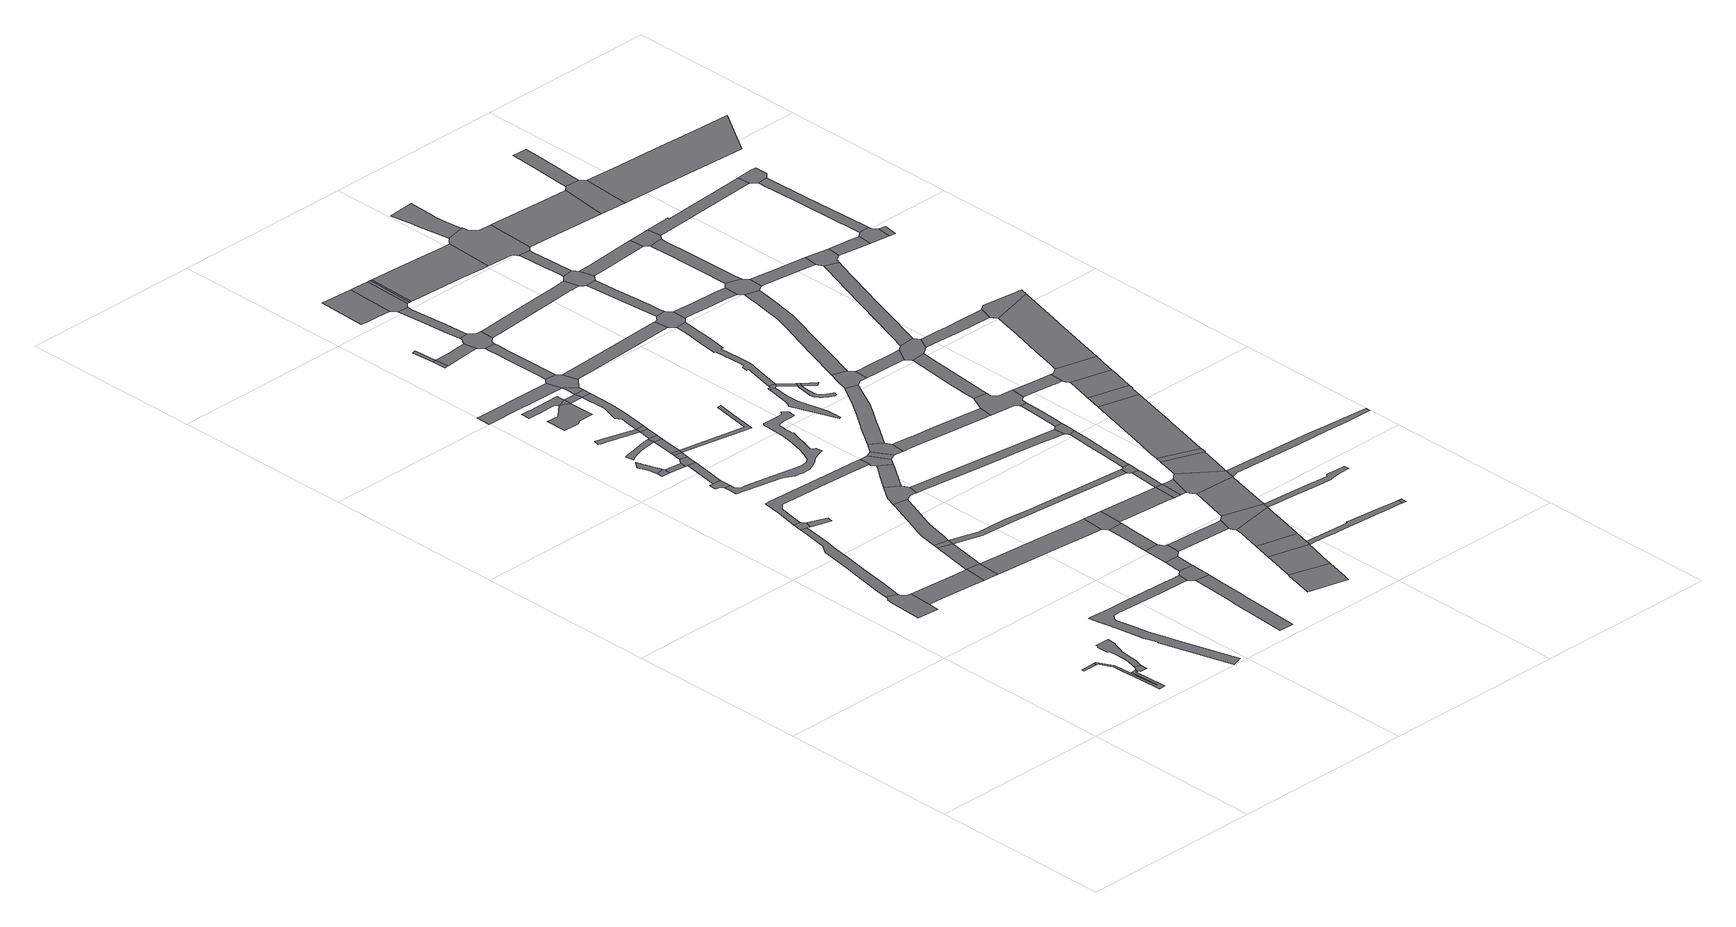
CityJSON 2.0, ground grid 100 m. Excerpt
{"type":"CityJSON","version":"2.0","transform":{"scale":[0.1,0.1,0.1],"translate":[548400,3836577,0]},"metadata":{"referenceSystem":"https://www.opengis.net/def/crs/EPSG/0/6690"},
"CityObjects":{
"road1":{"type":"Road","geometry":[{"type":"MultiSurface","lod":"1","boundaries":[[[0,1,2,3]]]}]},
"road2":{"type":"Road","geometry":[{"type":"MultiSurface","lod":"1","boundaries":[[[4,5,6,7,8,9,10,11,12,0,3,13,14,15,16,17,18,19,20,21,22,23,24,25,26,27,28,29,30]]]}]},
"road3":{"type":"Road","geometry":[{"type":"MultiSurface","lod":"1","boundaries":[[[31,32,33,30,29,34,35,36,37,38,39]]]}]},
"road4":{"type":"Road","geometry":[{"type":"MultiSurface","lod":"1","boundaries":[[[40,41,42,43,44,45,46,47,48,49,50,51,52,53]]]}]},
"road5":{"type":"Road","attributes":{"RoadStructureAttribute.sectionType":"1"},"geometry":[{"type":"MultiSurface","lod":"1","boundaries":[[[54,55,56,57,58,59,60,61,62,63,64,65,66,67,68,69,70,71,72,73,74,75,76,77,78,31,39]]]}]},
"road6":{"type":"Road","attributes":{"RoadStructureAttribute.sectionType":"1"},"geometry":[{"type":"MultiSurface","lod":"1","boundaries":[[[79,80,81,82,83,84,85,86,87,88,40,53,89,90,91,92,93,94,95,96,97]]]}]},
"road7":{"type":"Road","attributes":{"RoadStructureAttribute.sectionType":"1"},"geometry":[{"type":"MultiSurface","lod":"1","boundaries":[[[98,99,49,48,100,101,102,103,104]]]}]},
"road8":{"type":"Road","geometry":[{"type":"MultiSurface","lod":"1","boundaries":[[[105,79,97,106,107,108,109,110]]]}]},
"road9":{"type":"Road","geometry":[{"type":"MultiSurface","lod":"1","boundaries":[[[111,104,103,112,113]]]}]},
"road10":{"type":"Road","attributes":{"RoadStructureAttribute.sectionType":"1"},"geometry":[{"type":"MultiSurface","lod":"1","boundaries":[[[114,115,116,117,118,119,120,121,122,123,124,125,126,127,128,129,130,131,132,133,134,135,136,137,138,139,140,141,142,143,144,145,146,147]]]}]},
"road11":{"type":"Road","geometry":[{"type":"MultiSurface","lod":"1","boundaries":[[[148,149,150,151,152,108,107]]]}]},
"road12":{"type":"Road","attributes":{"RoadStructureAttribute.sectionType":"1"},"geometry":[{"type":"MultiSurface","lod":"1","boundaries":[[[153,154,155,156,157,111,113,158,159,160,161]]]}]},
"road13":{"type":"Road","geometry":[{"type":"MultiSurface","lod":"1","boundaries":[[[162,163,164,165,166]]]}]},
"road14":{"type":"Road","attributes":{"RoadStructureAttribute.sectionType":"1"},"geometry":[{"type":"MultiSurface","lod":"1","boundaries":[[[167,168,169,170,171,172,173,174,175,163,162]]]}]},
"road15":{"type":"Road","geometry":[{"type":"MultiSurface","lod":"1","boundaries":[[[176,177,178,179,180,181,182,183,184]]]}]},
"road16":{"type":"Road","geometry":[{"type":"MultiSurface","lod":"1","boundaries":[[[185,153,161,186]]]}]},
"road17":{"type":"Road","attributes":{"RoadStructureAttribute.sectionType":"1"},"geometry":[{"type":"MultiSurface","lod":"1","boundaries":[[[187,166,165,188,189,190]]]}]},
"road18":{"type":"Road","attributes":{"RoadStructureAttribute.sectionType":"1"},"geometry":[{"type":"MultiSurface","lod":"1","boundaries":[[[191,184,183,192,193]]]}]},
"road19":{"type":"Road","attributes":{"RoadStructureAttribute.sectionType":"1"},"geometry":[{"type":"MultiSurface","lod":"1","boundaries":[[[194,195,196,197,198,199,200,201,202,203,204,205,206,207,208,209,210,211,212,213]]]}]},
"road20":{"type":"Road","geometry":[{"type":"MultiSurface","lod":"1","boundaries":[[[214,215,190,189,191,193,216,217]]]}]},
"road21":{"type":"Road","attributes":{"RoadStructureAttribute.sectionType":"1"},"geometry":[{"type":"MultiSurface","lod":"1","boundaries":[[[218,219,220,214,217,221]]]}]},
"road22":{"type":"Road","attributes":{"RoadStructureAttribute.sectionType":"1"},"geometry":[{"type":"MultiSurface","lod":"1","boundaries":[[[222,223,224,225,226,227,228,185,186,229,230,231,232,233,234,235,236]]]}]},
"road23":{"type":"Road","attributes":{"RoadStructureAttribute.sectionType":"1"},"geometry":[{"type":"MultiSurface","lod":"1","boundaries":[[[237,238,239,240,241,242,243,244,245]]]}]},
"road24":{"type":"Road","geometry":[{"type":"MultiSurface","lod":"1","boundaries":[[[246,218,221,247]]]}]},
"road25":{"type":"Road","attributes":{"RoadStructureAttribute.sectionType":"1"},"geometry":[{"type":"MultiSurface","lod":"1","boundaries":[[[248,249,250,251,252,253,254,255,256,257,105,110,258,259,260,261,262,263,264,265,266,267,268,269,270]]]}]},
"road26":{"type":"Road","attributes":{"RoadStructureAttribute.sectionType":"1"},"geometry":[{"type":"MultiSurface","lod":"1","boundaries":[[[213,271,246,247,272,273]]]}]},
"road27":{"type":"Road","attributes":{"RoadStructureAttribute.sectionType":"1"},"geometry":[{"type":"MultiSurface","lod":"1","boundaries":[[[274,275,276,277,278,279,280,281,282,283,284,285,286,287]]]}]},
"road28":{"type":"Road","attributes":{"RoadStructureAttribute.sectionType":"1"},"geometry":[{"type":"MultiSurface","lod":"1","boundaries":[[[288,289,290,291,292,293,294,295,296,297,298,299,300,301]]]}]},
"road29":{"type":"Road","attributes":{"RoadStructureAttribute.sectionType":"1"},"geometry":[{"type":"MultiSurface","lod":"1","boundaries":[[[302,303,304,305,113,112,306,307,308,309,310]]]}]},
"road30":{"type":"Road","attributes":{"RoadStructureAttribute.sectionType":"1"},"geometry":[{"type":"MultiSurface","lod":"1","boundaries":[[[311,312,313,314,315,316,317,318,319,320]]]}]},
"road31":{"type":"Road","attributes":{"RoadStructureAttribute.sectionType":"1"},"geometry":[{"type":"MultiSurface","lod":"1","boundaries":[[[321,322,323,324,325,326,327,328,329,330,331,332,274,333]]]}]},
"road32":{"type":"Road","geometry":[{"type":"MultiSurface","lod":"1","boundaries":[[[334,194,213,273,335]]]}]},
"road33":{"type":"Road","attributes":{"RoadStructureAttribute.sectionType":"1"},"geometry":[{"type":"MultiSurface","lod":"1","boundaries":[[[244,334,335,336]]]}]},
"road34":{"type":"Road","geometry":[{"type":"MultiSurface","lod":"1","boundaries":[[[245,244,336,337]]]}]},
"road35":{"type":"Road","geometry":[{"type":"MultiSurface","lod":"1","boundaries":[[[333,274,287]]]}]},
"road36":{"type":"Road","geometry":[{"type":"MultiSurface","lod":"1","boundaries":[[[338,339,222,236,340,341,342,343,344]]]}]},
"road37":{"type":"Road","geometry":[{"type":"MultiSurface","lod":"1","boundaries":[[[345,346,147,146,311,320,347,348]]]}]},
"road38":{"type":"Road","attributes":{"RoadStructureAttribute.sectionType":"1"},"geometry":[{"type":"MultiSurface","lod":"1","boundaries":[[[349,350,351,352,353,354,355,356,357,358,359,360,361,362,363,364,365,366,367,368,369,370,371,372,373,374,375,376,377,378,379,380,381,382,383,384,385,386,387,388,389,390,391,392,393,394,395,396,397,398,399,400,401,402,403,404,405,406,407,408,409,410,411,412,413,414,415,416,417,418,419,420,421,422,423,424,425,426,427,182,181]]]}]},
"road39":{"type":"Road","geometry":[{"type":"MultiSurface","lod":"1","boundaries":[[[428,429,430,431]]]}]},
"road40":{"type":"Road","attributes":{"RoadStructureAttribute.sectionType":"1"},"geometry":[{"type":"MultiSurface","lod":"1","boundaries":[[[432,433,434,435,436,437,245,337,438,439,440]]]}]},
"road41":{"type":"Road","attributes":{"RoadStructureAttribute.sectionType":"1"},"geometry":[{"type":"MultiSurface","lod":"1","boundaries":[[[333,287,432,441]]]}]},
"road42":{"type":"Road","geometry":[{"type":"MultiSurface","lod":"1","boundaries":[[[442,443,444,429,428]]]}]},
"road43":{"type":"Road","attributes":{"RoadStructureAttribute.sectionType":"1"},"geometry":[{"type":"MultiSurface","lod":"1","boundaries":[[[445,446,447,448,449,450,451,452,453,345,348]]]}]},
"road44":{"type":"Road","attributes":{"RoadStructureAttribute.sectionType":"1"},"geometry":[{"type":"MultiSurface","lod":"1","boundaries":[[[454,455,456,457,458,247,221]]]}]},
"road45":{"type":"Road","geometry":[{"type":"MultiSurface","lod":"1","boundaries":[[[441,432,440,459]]]}]},
"road46":{"type":"Road","attributes":{"RoadStructureAttribute.sectionType":"1"},"geometry":[{"type":"MultiSurface","lod":"1","boundaries":[[[300,460,441,459,461]]]}]},
"road47":{"type":"Road","geometry":[{"type":"MultiSurface","lod":"1","boundaries":[[[462,463,464,465,466,449,448,467,468]]]}]},
"road48":{"type":"Road","attributes":{"RoadStructureAttribute.sectionType":"1"},"geometry":[{"type":"MultiSurface","lod":"1","boundaries":[[[469,470,471,472,473,338,344,474,475,476]]]}]},
"road49":{"type":"Road","attributes":{"RoadStructureAttribute.sectionType":"1"},"geometry":[{"type":"MultiSurface","lod":"1","boundaries":[[[477,478,479,480,481,428,431,482,483]]]}]},
"road50":{"type":"Road","geometry":[{"type":"MultiSurface","lod":"1","boundaries":[[[484,485,301,300,461,486,487,488,489,490,491]]]}]},
"road51":{"type":"Road","attributes":{"RoadStructureAttribute.sectionType":"1"},"geometry":[{"type":"MultiSurface","lod":"1","boundaries":[[[492,493,494,495,496,497,498,464,463]]]}]},
"road52":{"type":"Road","attributes":{"RoadStructureAttribute.sectionType":"1"},"geometry":[{"type":"MultiSurface","lod":"1","boundaries":[[[499,500,501,502,503,504,505,506,507,508,509,186,161,510,511,512,513,514,515,516,517,518,519,520]]]}]},
"road53":{"type":"Road","attributes":{"RoadStructureAttribute.sectionType":"1"},"geometry":[{"type":"MultiSurface","lod":"1","boundaries":[[[521,522,523,524,525,526,527,528,529,484,491,530,531,532,533,534]]]}]},
"road54":{"type":"Road","geometry":[{"type":"MultiSurface","lod":"1","boundaries":[[[270,269,535,469,476,536,537,538]]]}]},
"road55":{"type":"Road","geometry":[{"type":"MultiSurface","lod":"1","boundaries":[[[310,309,539,496,495,540,541,542]]]}]},
"road56":{"type":"Road","geometry":[{"type":"MultiSurface","lod":"1","boundaries":[[[543,544,545,546,547,548,549,550]]]}]},
"road57":{"type":"Road","attributes":{"RoadStructureAttribute.sectionType":"1"},"geometry":[{"type":"MultiSurface","lod":"1","boundaries":[[[551,538,537,552]]]}]},
"road58":{"type":"Road","attributes":{"function":"2","RoadStructureAttribute.sectionType":"1"},"geometry":[{"type":"MultiSurface","lod":"1","boundaries":[[[553,554,555,556,557,558]]]}]},
"road59":{"type":"Road","geometry":[{"type":"MultiSurface","lod":"1","boundaries":[[[559,560,561,562,563,564,565,477,483,566,567,521,534,568,569,570,571,572]]]}]},
"road60":{"type":"Road","geometry":[{"type":"MultiSurface","lod":"1","boundaries":[[[573,551,552,574,575,576]]]}]},
"road61":{"type":"Road","attributes":{"RoadStructureAttribute.sectionType":"1"},"geometry":[{"type":"MultiSurface","lod":"1","boundaries":[[[577,578,579,580,581,468,467,582,583,584,585]]]}]},
"road62":{"type":"Road","attributes":{"RoadStructureAttribute.sectionType":"1"},"geometry":[{"type":"MultiSurface","lod":"1","boundaries":[[[586,587,588,589,590,562,561,591,592,593,594,595]]]}]},
"road63":{"type":"Road","attributes":{"RoadStructureAttribute.sectionType":"1"},"geometry":[{"type":"MultiSurface","lod":"1","boundaries":[[[596,597,543,550,598,599,600]]]}]},
"road64":{"type":"Road","geometry":[{"type":"MultiSurface","lod":"1","boundaries":[[[601,558,557,602,586,595,603,604,605]]]}]},
"road65":{"type":"Road","geometry":[{"type":"MultiSurface","lod":"1","boundaries":[[[606,596,600,607,608,609,610]]]}]},
"road66":{"type":"Road","attributes":{"RoadStructureAttribute.sectionType":"1"},"geometry":[{"type":"MultiSurface","lod":"1","boundaries":[[[611,612,613,542,541,614,615,616,617]]]}]},
"road67":{"type":"Road","attributes":{"RoadStructureAttribute.sectionType":"1"},"geometry":[{"type":"MultiSurface","lod":"1","boundaries":[[[618,619,620,621,622,623,624,343,342,625,626,627,628,629,630,631,632,633]]]}]},
"road68":{"type":"Road","attributes":{"function":"2","RoadStructureAttribute.sectionType":"1"},"geometry":[{"type":"MultiSurface","lod":"1","boundaries":[[[605,604,634,635]]]}]},
"road69":{"type":"Road","attributes":{"RoadStructureAttribute.sectionType":"1"},"geometry":[{"type":"MultiSurface","lod":"1","boundaries":[[[636,637,638,639,640,641,642,643,644,645,646,647,648,649,650,651,652,653,654,655]]]}]},
"road70":{"type":"Road","geometry":[{"type":"MultiSurface","lod":"1","boundaries":[[[635,634,656,657]]]}]},
"road71":{"type":"Road","attributes":{"RoadStructureAttribute.sectionType":"1"},"geometry":[{"type":"MultiSurface","lod":"1","boundaries":[[[658,659,660,661,662,487,486,663,664,665,666,667,668]]]}]},
"road72":{"type":"Road","attributes":{"RoadStructureAttribute.sectionType":"1"},"geometry":[{"type":"MultiSurface","lod":"1","boundaries":[[[669,670,671,672,673,606,610]]]}]},
"road73":{"type":"Road","attributes":{"RoadStructureAttribute.sectionType":"1"},"geometry":[{"type":"MultiSurface","lod":"1","boundaries":[[[674,675,676,677,678,679,680,681,573,576,682,683,684,685,686,687,688,689,690,691]]]}]},
"road74":{"type":"Road","geometry":[{"type":"MultiSurface","lod":"1","boundaries":[[[692,693,694,695,636,655,696,697]]]}]},
"road75":{"type":"Road","geometry":[{"type":"MultiSurface","lod":"1","boundaries":[[[698,585,584,699,672,671,700]]]}]},
"road76":{"type":"Road","attributes":{"RoadStructureAttribute.sectionType":"1"},"geometry":[{"type":"MultiSurface","lod":"1","boundaries":[[[701,702,703,704,705,706,707,708,575,574,709,710,711,712,713,714,715,716,717,718,719]]]}]},
"road77":{"type":"Road","geometry":[{"type":"MultiSurface","lod":"1","boundaries":[[[720,617,616,721,722]]]}]},
"road78":{"type":"Road","attributes":{"RoadStructureAttribute.sectionType":"1"},"geometry":[{"type":"MultiSurface","lod":"1","boundaries":[[[697,696,723,724]]]}]},
"road79":{"type":"Road","attributes":{"RoadStructureAttribute.sectionType":"1"},"geometry":[{"type":"MultiSurface","lod":"1","boundaries":[[[723,725,726,727,728,729,730,731,732,733,734,735,736,737,738,739,740,741,742,743,744,745,746]]]}]},
"road80":{"type":"Road","geometry":[{"type":"MultiSurface","lod":"1","boundaries":[[[724,723,746,747]]]}]},
"road81":{"type":"Road","attributes":{"RoadStructureAttribute.sectionType":"1"},"geometry":[{"type":"MultiSurface","lod":"1","boundaries":[[[748,749,750,751,752,753,572,571,754,755,756,757,758,759]]]}]},
"road82":{"type":"Road","attributes":{"RoadStructureAttribute.sectionType":"1"},"geometry":[{"type":"MultiSurface","lod":"1","boundaries":[[[760,761,722,721,762,763,764,765]]]}]},
"road83":{"type":"Road","attributes":{"RoadStructureAttribute.sectionType":"1"},"geometry":[{"type":"MultiSurface","lod":"1","boundaries":[[[766,767,768,769,720,722,770,771,772,773]]]}]},
"road84":{"type":"Road","attributes":{"RoadStructureAttribute.sectionType":"1"},"geometry":[{"type":"MultiSurface","lod":"1","boundaries":[[[774,775,747,746]]]}]},
"road85":{"type":"Road","attributes":{"RoadStructureAttribute.sectionType":"1"},"geometry":[{"type":"MultiSurface","lod":"1","boundaries":[[[776,777,778,698,700,779,780,781,782]]]}]},
"road86":{"type":"Road","geometry":[{"type":"MultiSurface","lod":"1","boundaries":[[[783,784,785,520,519,766,773,786,787,788]]]}]},
"road87":{"type":"Road","attributes":{"function":"2","RoadStructureAttribute.sectionType":"1"},"geometry":[{"type":"MultiSurface","lod":"1","boundaries":[[[789,790,791,657,656,792,793,794,795,796]]]}]},
"road88":{"type":"Road","attributes":{"RoadStructureAttribute.sectionType":"1"},"geometry":[{"type":"MultiSurface","lod":"1","boundaries":[[[797,798,799,800,801,802,803,804,805,806,807,808,809,810,811,812,813,814,815,816,817,818,819,820,821,822,823,824,825,826,827,828,829,830,831,832,692,697]]]}]},
"road89":{"type":"Road","attributes":{"RoadStructureAttribute.sectionType":"1"},"geometry":[{"type":"MultiSurface","lod":"1","boundaries":[[[833,834,835,836,837,838,839,608,607,840,841,842,843,844,845,846,847,848,849,850]]]}]},
"road90":{"type":"Road","geometry":[{"type":"MultiSurface","lod":"1","boundaries":[[[851,852,765,764,853,776,782,854]]]}]},
"road91":{"type":"Road","attributes":{"RoadStructureAttribute.sectionType":"1"},"geometry":[{"type":"MultiSurface","lod":"1","boundaries":[[[855,856,857,858,859,860,861,862,863,864,783,788]]]}]},
"road92":{"type":"Road","geometry":[{"type":"MultiSurface","lod":"1","boundaries":[[[865,866,674,691,867,868,869,870,871,872,873,874]]]}]},
"road93":{"type":"Road","geometry":[{"type":"MultiSurface","lod":"1","boundaries":[[[875,633,632,876,877,860,859,878,879,880]]]}]},
"road94":{"type":"Road","attributes":{"RoadStructureAttribute.sectionType":"1"},"geometry":[{"type":"MultiSurface","lod":"1","boundaries":[[[881,882,883,851,854,884,885,886,887]]]}]},
"road95":{"type":"Road","geometry":[{"type":"MultiSurface","lod":"1","boundaries":[[[888,889,890,891,658,668,892,893,810,809,894,895,896,897]]]}]},
"road96":{"type":"Road","geometry":[{"type":"MultiSurface","lod":"1","boundaries":[[[898,881,887,899,900]]]}]},
"road97":{"type":"Road","attributes":{"RoadStructureAttribute.sectionType":"1"},"geometry":[{"type":"MultiSurface","lod":"1","boundaries":[[[901,902,903,904,905,906,875,880,907,908,909,910,911]]]}]},
"road98":{"type":"Road","attributes":{"RoadStructureAttribute.sectionType":"1"},"geometry":[{"type":"MultiSurface","lod":"1","boundaries":[[[912,913,914,915,916,917,918,919,920,921,889,888]]]}]},
"road99":{"type":"Road","attributes":{"RoadStructureAttribute.sectionType":"1"},"geometry":[{"type":"MultiSurface","lod":"1","boundaries":[[[922,923,924,925,926,927,928,929,930,700,671,931,932,933,934,935,936,937,938,939,940,941]]]}]},
"road100":{"type":"Road","geometry":[{"type":"MultiSurface","lod":"1","boundaries":[[[942,943,944,719,718,945,901,911,946,947,948,949,950,951,952]]]}]},
"road101":{"type":"Road","attributes":{"RoadStructureAttribute.sectionType":"1"},"geometry":[{"type":"MultiSurface","lod":"1","boundaries":[[[953,954,955,956,957,958,873,872,959,960,961,962,963,964,965,966,967]]]}]},
"road102":{"type":"Road","geometry":[{"type":"MultiSurface","lod":"1","boundaries":[[[968,969,970,971,748,759,972,918,917,973,974]]]}]},
"road103":{"type":"Road","attributes":{"RoadStructureAttribute.sectionType":"1"},"geometry":[{"type":"MultiSurface","lod":"1","boundaries":[[[975,976,977,978,979,980,942,952]]]}]},
"road104":{"type":"Road","geometry":[{"type":"MultiSurface","lod":"1","boundaries":[[[850,849,981,982]]]}]},
"road105":{"type":"Road","attributes":{"RoadStructureAttribute.sectionType":"1"},"geometry":[{"type":"MultiSurface","lod":"1","boundaries":[[[983,984,985,986,987,988,989,990,991,992,993,994,995,865,874,996,997,998,999,1000,1001,1002,1003,1004,1005,1006,1007,1008,1009,1010]]]}]},
"road106":{"type":"Road","attributes":{"RoadStructureAttribute.sectionType":"1"},"geometry":[{"type":"MultiSurface","lod":"1","boundaries":[[[1011,1012,1013,1014,970,969,1015,1016,1017]]]}]},
"road107":{"type":"Road","geometry":[{"type":"MultiSurface","lod":"1","boundaries":[[[1018,1019,1020,1021,1022,1023,1024,796,795,1025,1026,1027,1011,1017,1028,1029,1030]]]}]},
"road108":{"type":"Road","attributes":{"RoadStructureAttribute.sectionType":"1"},"geometry":[{"type":"MultiSurface","lod":"1","boundaries":[[[1031,1032,1033,1034,1035,898,900,1036,1037,1038,1039,1040,1041,1042,1043]]]}]},
"road109":{"type":"Road","attributes":{"RoadStructureAttribute.sectionType":"1"},"geometry":[{"type":"MultiSurface","lod":"1","boundaries":[[[1044,1045,1046,897,896,1047,1048,1049,1050,1051,1052]]]}]},
"road110":{"type":"Road","attributes":{"RoadStructureAttribute.sectionType":"1"},"geometry":[{"type":"MultiSurface","lod":"1","boundaries":[[[1053,1054,1055,1056,1057,1058,1059,1060,1061,1062,1063,1064,1065,1066,1022,1021]]]}]},
"road111":{"type":"Road","attributes":{"RoadStructureAttribute.sectionType":"1"},"geometry":[{"type":"MultiSurface","lod":"1","boundaries":[[[1067,1068,1069,949,948,1070,1071,1072,1073,1074]]]}]},
"road112":{"type":"Road","geometry":[{"type":"MultiSurface","lod":"1","boundaries":[[[1075,1076,1077,967,966,1078,977,976,1079,1080]]]}]},
"road113":{"type":"Road","attributes":{"RoadStructureAttribute.sectionType":"1"},"geometry":[{"type":"MultiSurface","lod":"1","boundaries":[[[1081,1082,1083,1084,974,973,1085,1086]]]}]},
"road114":{"type":"Road","geometry":[{"type":"MultiSurface","lod":"1","boundaries":[[[1087,1031,1043,1088,1089,1090]]]}]},
"road115":{"type":"Road","attributes":{"RoadStructureAttribute.sectionType":"1"},"geometry":[{"type":"MultiSurface","lod":"1","boundaries":[[[1091,1092,854,782,1093,1094,1095,1096,1097,1098,1099,1100]]]}]},
"road116":{"type":"Road","geometry":[{"type":"MultiSurface","lod":"1","boundaries":[[[1101,1052,1051,983,1010,1102,1103,1104]]]}]},
"road117":{"type":"Road","attributes":{"RoadStructureAttribute.sectionType":"1"},"geometry":[{"type":"MultiSurface","lod":"1","boundaries":[[[1105,1106,1107,1087,1090,1108,1109,1110]]]}]},
"road118":{"type":"Road","geometry":[{"type":"MultiSurface","lod":"1","boundaries":[[[1111,1112,1113,1074,1073,1114,1105,1110,1115,1116,1117]]]}]},
"road119":{"type":"Road","attributes":{"RoadStructureAttribute.sectionType":"1"},"geometry":[{"type":"MultiSurface","lod":"1","boundaries":[[[1118,1119,1120,1121,1122,1123,1124,1125,1126,1127,1128,1129,1101,1104]]]}]},
"road120":{"type":"Road","attributes":{"function":"2","RoadStructureAttribute.sectionType":"1"},"geometry":[{"type":"MultiSurface","lod":"1","boundaries":[[[1130,1131,1030,1029,1132,1133,1134]]]}]},
"road121":{"type":"Road","attributes":{"RoadStructureAttribute.sectionType":"1"},"geometry":[{"type":"MultiSurface","lod":"1","boundaries":[[[1135,1136,1137,1138,1139,1140,1080,1079,1141,1142,1143,1144]]]}]},
"road122":{"type":"Road","attributes":{"RoadStructureAttribute.sectionType":"1"},"geometry":[{"type":"MultiSurface","lod":"1","boundaries":[[[1145,1146,1147,1148,1149,1150,1151,1152,1076,1075,1153,1154,1155,1156,1157,1158,1159,1160]]]}]},
"road123":{"type":"Road","geometry":[{"type":"MultiSurface","lod":"1","boundaries":[[[1161,1081,1086,1123,1122,1162]]]}]},
"road124":{"type":"Road","attributes":{"RoadStructureAttribute.sectionType":"1"},"geometry":[{"type":"MultiSurface","lod":"1","boundaries":[[[1163,1164,1103,1102,1165,1166,1167,1168]]]}]},
"road125":{"type":"Road","attributes":{"RoadStructureAttribute.sectionType":"1"},"geometry":[{"type":"MultiSurface","lod":"1","boundaries":[[[1169,1170,1171,1172,1173,1174,1175,1176,1177,1178,1179,1111,1117]]]}]},
"road126":{"type":"Road","geometry":[{"type":"MultiSurface","lod":"1","boundaries":[[[1180,1181,1134,1133,1182,1183,1184,1185]]]}]},
"road127":{"type":"Road","geometry":[{"type":"MultiSurface","lod":"1","boundaries":[[[1168,1167,1186,1145,1160,1187,1188,1189,1190,1191,1192]]]}]},
"road128":{"type":"Road","geometry":[{"type":"MultiSurface","lod":"1","boundaries":[[[1193,1194,1144,1143,1195,1196,1174,1173,1197]]]}]},
"road129":{"type":"Road","attributes":{"RoadStructureAttribute.sectionType":"1"},"geometry":[{"type":"MultiSurface","lod":"1","boundaries":[[[1198,1199,1200,1201,1202,1180,1185,1203,1204,1205,1206,1207,1208]]]}]},
"road130":{"type":"Road","attributes":{"RoadStructureAttribute.sectionType":"1"},"geometry":[{"type":"MultiSurface","lod":"1","boundaries":[[[1209,1210,1211,1212,1213,1214,1215,1216,1161,1162,1217,1218,1219,1220,1221]]]}]},
"road131":{"type":"Road","attributes":{"RoadStructureAttribute.sectionType":"1"},"geometry":[{"type":"MultiSurface","lod":"1","boundaries":[[[1222,1192,1191,1223,1224,1225,1226]]]}]},
"road132":{"type":"Road","geometry":[{"type":"MultiSurface","lod":"1","boundaries":[[[1227,1228,1229,1230,1226,1225,1231,1232]]]}]},
"road133":{"type":"Road","attributes":{"RoadStructureAttribute.sectionType":"1"},"geometry":[{"type":"MultiSurface","lod":"1","boundaries":[[[1233,1232,1231,1234,1235]]]}]},
"road134":{"type":"Road","attributes":{"RoadStructureAttribute.sectionType":"1"},"geometry":[{"type":"MultiSurface","lod":"1","boundaries":[[[1236,1237,1238,1239,1240,1241,1242,1243,1244,1245,1230,1229]]]}]},
"road135":{"type":"Road","attributes":{"function":"2","RoadStructureAttribute.sectionType":"1"},"geometry":[{"type":"MultiSurface","lod":"1","boundaries":[[[1246,1247,1248,1249,1183,1182,1250,1251,1252,1253,1254]]]}]},
"road136":{"type":"Road","geometry":[{"type":"MultiSurface","lod":"1","boundaries":[[[1255,1256,1209,1221,1241,1240,1257,1258,1259]]]}]}
},
"vertices":[
[466,475,0],[385,470,0],[385,456,0],[465,457,0],
[534,292,0],[534,277,0],[540,113,0],[536,113,0],[529,199,0],[520,386,0],[518,396,0],[505,422,0],[478,473,0],[467,457,0],[470,457,0],[474,455,0],[478,446,0],[490,422,0],[501,402,0],[505,395,0],[507,386,0],[509,367,0],[510,333,0],[515,203,0],[520,94,0],[554,95,0],[553,121,0],[548,279,0],[555,279,0],[560,279,0],[562,294,0],
[577,321,0],[570,302,0],[567,298,0],[563,278,0],[566,277,0],[568,273,0],[568,268,0],[609,267,0],[609,304,0],
[204,1585,0],[202,1574,0],[199,1564,0],[191,1559,0],[189,1545,0],[187,1533,0],[175,1344,0],[296,1336,0],[301,1396,0],[309,1523,0],[282,1526,0],[273,1538,0],[260,1554,0],[261,1564,0],
[613,326,0],[623,360,0],[626,386,0],[628,424,0],[634,455,0],[642,476,0],[654,515,0],[662,534,0],[667,582,0],[589,581,0],[589,571,0],[584,566,0],[579,563,0],[580,503,0],[587,499,0],[589,497,0],[591,497,0],[592,493,0],[593,488,0],[594,480,0],[594,465,0],[593,408,0],[593,394,0],[590,368,0],[581,333,0],
[354,2296,0],[345,2246,0],[325,2133,0],[322,2117,0],[319,2113,0],[290,2072,0],[281,2018,0],[257,1885,0],[234,1762,0],[215,1649,0],[281,1675,0],[310,1840,0],[333,1971,0],[348,2061,0],[355,2097,0],[356,2103,0],[360,2127,0],[383,2259,0],[389,2290,0],
[590,1499,0],[455,1510,0],[353,1392,0],[541,1376,0],[579,1373,0],[635,1368,0],[648,1495,0],
[364,2353,0],[391,2289,0],[405,2285,0],[417,2324,0],[401,2342,0],[400,2344,0],
[648,1499,0],[717,1361,0],[727,1488,0],
[1289,756,0],[1287,756,0],[1278,756,0],[1221,760,0],[1034,768,0],[982,770,0],[866,774,0],[781,778,0],[746,780,0],[736,780,0],[749,708,0],[758,659,0],[781,530,0],[792,470,0],[801,437,0],[812,400,0],[812,391,0],[923,6,0],[978,22,0],[895,320,0],[895,321,0],[875,391,0],[868,415,0],[849,485,0],[847,498,0],[831,587,0],[815,670,0],[815,686,0],[837,713,0],[862,715,0],[1140,703,0],[1283,700,0],[1305,699,0],[1310,756,0],
[424,2279,0],[513,2252,0],[517,2269,0],[522,2285,0],[423,2321,0],
[689,1729,0],[683,1700,0],[683,1697,0],[682,1691,0],[654,1530,0],[732,1515,0],[761,1682,0],[763,1688,0],[766,1705,0],
[286,3142,0],[241,3129,0],[239,3097,0],[286,3093,0],[289,3130,0],
[281,3157,0],[271,3190,0],[258,3224,0],[252,3240,0],[248,3252,0],[240,3274,0],[210,3234,0],[226,3197,0],[236,3162,0],
[337,2883,0],[334,2843,0],[347,2838,0],[359,2836,0],[364,2828,0],[370,2816,0],[405,2815,0],[406,2881,0],[361,2881,0],
[694,1757,0],[774,1743,0],
[326,3126,0],[320,3090,0],[381,3084,0],[384,3121,0],
[392,3083,0],[435,3060,0],[438,3076,0],
[430,3382,0],[419,3381,0],[396,3376,0],[367,3370,0],[334,3363,0],[325,3361,0],[309,3357,0],[299,3355,0],[257,3347,0],[243,3343,0],[252,3297,0],[275,3310,0],[302,3320,0],[318,3325,0],[324,3328,0],[329,3329,0],[359,3335,0],[389,3338,0],[422,3344,0],[434,3344,0],
[406,3148,0],[396,3135,0],[447,3132,0],[448,3139,0],
[413,3193,0],[410,3174,0],[409,3170,0],[456,3186,0],
[824,2156,0],[816,2137,0],[787,2060,0],[767,2006,0],[749,1954,0],[728,1898,0],[711,1854,0],[773,1743,0],[782,1776,0],[796,1830,0],[817,1911,0],[821,1926,0],[862,2036,0],[896,2128,0],[901,2139,0],
[301,3528,0],[282,3533,0],[239,3544,0],[233,3512,0],[247,3508,0],[285,3499,0],[306,3493,0],[453,3456,0],[455,3486,0],
[415,3213,0],[461,3206,0],
[980,2554,0],[738,2566,0],[533,2576,0],[426,2581,0],[405,2581,0],[404,2579,0],[403,2570,0],[395,2523,0],[390,2495,0],[386,2473,0],[401,2353,0],[421,2468,0],[424,2488,0],[425,2492,0],[427,2493,0],[455,2520,0],[529,2517,0],[691,2508,0],[860,2501,0],[978,2494,0],[999,2493,0],[1001,2493,0],[1002,2553,0],
[426,3283,0],[476,3313,0],[480,3337,0],
[354,3893,0],[285,3829,0],[277,3824,0],[258,3826,0],[255,3826,0],[221,3827,0],[212,3828,0],[212,3713,0],[265,3712,0],[274,3712,0],[298,3712,0],[322,3725,0],[406,3727,0],[404,3869,0],
[431,4076,0],[219,4079,0],[162,4080,0],[33,4081,0],[2,4082,0],[1,4002,0],[35,4002,0],[55,4001,0],[155,4000,0],[161,4000,0],[314,3997,0],[431,3995,0],[477,3995,0],[451,4076,0],
[1326,1436,0],[1077,1458,0],[868,1475,0],[768,1483,0],[755,1358,0],[1067,1332,0],[1317,1310,0],[1347,1308,0],[1358,1433,0],
[1333,671,0],[1333,663,0],[1317,433,0],[1314,396,0],[1292,72,0],[1370,66,0],[1394,396,0],[1397,428,0],[1407,577,0],[1412,660,0],
[405,3940,0],[405,3956,0],[223,3956,0],[219,3956,0],[217,3956,0],[171,3957,0],[171,3907,0],[237,3907,0],[239,3907,0],[331,3907,0],[332,3907,0],[351,3897,0],[405,3911,0],
[441,3384,0],[486,3377,0],
[496,3450,0],
[501,3480,0],
[901,2296,0],[843,2213,0],[936,2157,0],[943,2156,0],[974,2153,0],[987,2210,0],[968,2249,0],
[1340,782,0],[1322,767,0],[1415,695,0],[1421,777,0],
[370,2803,0],[372,2788,0],[370,2741,0],[626,2693,0],[629,2691,0],[682,2663,0],[709,2657,0],[729,2654,0],[744,2654,0],[759,2655,0],[769,2655,0],[788,2662,0],[813,2673,0],[838,2688,0],[860,2708,0],[871,2712,0],[885,2718,0],[890,2721,0],[898,2723,0],[905,2726,0],[913,2729,0],[930,2731,0],[927,2769,0],[925,2771,0],[917,2774,0],[910,2779,0],[907,2783,0],[907,2791,0],[910,2801,0],[951,2941,0],[948,2954,0],[947,2970,0],[945,2986,0],[946,2988,0],[950,3006,0],[950,3034,0],[957,3041,0],[967,3047,0],[977,3047,0],[990,3049,0],[1050,3050,0],[1065,3052,0],[1067,3058,0],[1067,3065,0],[1069,3083,0],[1072,3090,0],[1044,3117,0],[1036,3107,0],[1034,3102,0],[1029,3100,0],[1017,3099,0],[1007,3099,0],[994,3099,0],[962,3101,0],[929,3101,0],[914,3101,0],[907,3096,0],[902,3086,0],[902,3068,0],[900,2988,0],[896,2953,0],[891,2921,0],[884,2883,0],[874,2843,0],[864,2811,0],[852,2780,0],[848,2770,0],[838,2748,0],[837,2746,0],[828,2730,0],[814,2717,0],[802,2711,0],[769,2706,0],[747,2708,0],[607,2734,0],[449,2763,0],[435,2761,0],[415,2771,0],[405,2791,0],
[235,4588,0],[217,4586,0],[219,4511,0],[241,4513,0],
[483,3869,0],[483,3722,0],[459,3640,0],[454,3627,0],[474,3592,0],[471,3577,0],[525,3643,0],[532,3728,0],[533,3868,0],
[478,3911,0],
[228,4716,0],[218,4715,0],[208,4713,0],
[1422,800,0],[1422,802,0],[1426,870,0],[1429,885,0],[1349,883,0],[1348,874,0],[1343,804,0],[1343,802,0],[1341,790,0],
[846,3115,0],[870,3262,0],[886,3358,0],[866,3358,0],[829,3143,0],
[534,3910,0],
[477,3972,0],[534,3943,0],
[1452,993,0],[1438,1029,0],[1357,1023,0],[1353,949,0],[1351,919,0],[1460,913,0],[1466,992,0],
[1015,2458,0],[1003,2440,0],[985,2415,0],[965,2387,0],[917,2319,0],[984,2273,0],[1067,2395,0],[1080,2413,0],
[433,4600,0],[410,4598,0],[310,4592,0],[246,4588,0],[239,4588,0],[416,4527,0],[446,4529,0],
[478,4104,0],[466,4092,0],[585,3998,0],[559,4076,0],[552,4083,0],[548,4088,0],[545,4091,0],[538,4098,0],
[1438,1047,0],[1439,1060,0],[1447,1180,0],[1454,1280,0],[1373,1279,0],[1367,1185,0],[1359,1065,0],
[1783,1628,0],[1630,1641,0],[1512,1652,0],[1366,1664,0],[1220,1677,0],[1093,1689,0],[1066,1691,0],[1054,1692,0],[1028,1693,0],[963,1695,0],[929,1698,0],[775,1703,0],[919,1663,0],[960,1659,0],[1090,1651,0],[1202,1640,0],[1383,1625,0],[1555,1610,0],[1679,1598,0],[1779,1589,0],[1796,1587,0],[1798,1627,0],
[475,4501,0],[475,4477,0],[476,4418,0],[477,4386,0],[476,4367,0],[476,4328,0],[476,4309,0],[477,4209,0],[479,4140,0],[537,4139,0],[537,4298,0],[536,4418,0],[536,4477,0],[536,4500,0],
[999,2481,0],[1093,2432,0],[1106,2451,0],[1047,2551,0],
[1361,1293,0],[1455,1286,0],[1456,1299,0],[1462,1425,0],
[1675,399,0],[1672,392,0],[1630,228,0],[1844,172,0],[1846,172,0],[1850,195,0],[1852,203,0],[1886,334,0],
[1083,2568,0],[1142,2470,0],
[228,5332,0],[218,5064,0],[252,5062,0],[323,5058,0],[397,5053,0],[407,5323,0],
[543,4624,0],[538,4623,0],[508,4653,0],[455,4648,0],[457,4632,0],[451,4625,0],[437,4604,0],[451,4525,0],[466,4510,0],[537,4518,0],[545,4527,0],[557,4538,0],[565,4545,0],[571,4625,0],
[1123,2626,0],[1196,2464,0],[1205,2544,0],[1188,2581,0],
[1795,972,0],[1790,972,0],[1770,973,0],[1615,982,0],[1484,990,0],[1478,912,0],[1763,894,0],[1774,893,0],[1800,972,0],
[424,5024,0],[428,4988,0],[436,4883,0],[449,4722,0],[454,4668,0],[506,4670,0],[498,4785,0],[488,4921,0],[482,4991,0],[482,5021,0],
[1723,581,0],[1714,546,0],[1904,401,0],[1929,487,0],[1939,525,0],
[446,5321,0],[415,5034,0],[495,5035,0],[507,5048,0],[516,5317,0],
[1750,687,0],[1943,524,0],[1950,556,0],[1951,560,0],[1969,635,0],
[1699,1405,0],[1565,1416,0],[1509,1421,0],[1499,1296,0],[1747,1275,0],[1792,1272,0],[1797,1397,0],
[1791,2109,0],[1680,2123,0],[1519,2143,0],[1367,2162,0],[1226,2180,0],[1111,2195,0],[1014,2207,0],[1006,2149,0],[1133,2132,0],[1267,2115,0],[1427,2095,0],[1585,2076,0],[1725,2058,0],[1783,2050,0],[1838,2043,0],[1835,2104,0],
[523,5047,0],[531,5316,0],
[1150,3298,0],[1145,3273,0],[1140,3241,0],[1133,3206,0],[1126,3173,0],[1119,3150,0],[1109,3128,0],[1199,2884,0],[1206,2886,0],[1208,2946,0],[1205,2971,0],[1197,3004,0],[1190,3036,0],[1182,3071,0],[1177,3093,0],[1171,3121,0],[1168,3148,0],[1168,3193,0],[1170,3221,0],[1180,3293,0],
[533,5047,0],[541,5316,0],
[1206,4113,0],[1175,4111,0],[924,4097,0],[729,4086,0],[590,4077,0],[593,3999,0],[790,4010,0],[1021,4024,0],[1114,4029,0],[1181,4033,0],[1213,4034,0],
[2003,763,0],[2034,883,0],[2039,900,0],[1794,859,0],[1786,819,0],
[1406,3058,0],[1404,3054,0],[1329,2929,0],[1277,2853,0],[1214,2762,0],[1211,2758,0],[1205,2749,0],[1136,2645,0],[1200,2600,0],[1259,2686,0],[1296,2741,0],[1342,2809,0],[1388,2878,0],[1395,2889,0],[1432,2959,0],[1463,3021,0],[1466,3026,0],[1472,3038,0],
[1170,3324,0],[1167,3308,0],[1152,3310,0],[1149,3303,0],[1194,3299,0],[1204,3316,0],
[1833,997,0],[1784,876,0],[2049,936,0],
[1615,2497,0],[1586,2501,0],[1448,2516,0],[1337,2528,0],[1321,2530,0],[1320,2530,0],[1237,2539,0],[1217,2542,0],[1218,2461,0],[1227,2460,0],[1313,2451,0],[1394,2441,0],[1539,2425,0],[1607,2418,0],[1610,2417,0],[1695,2408,0],[1704,2407,0],[1715,2406,0],[1727,2484,0],
[1798,1399,0],[1832,1269,0],[1837,1396,0],
[1265,3229,0],[1278,3252,0],
[1260,3212,0],[1258,3184,0],[1251,3157,0],[1249,3129,0],[1251,3107,0],[1264,3084,0],[1277,3072,0],[1299,3057,0],[1312,3052,0],[1327,3045,0],[1337,3043,0],[1344,3065,0],[1337,3068,0],[1327,3075,0],[1314,3082,0],[1291,3097,0],[1279,3112,0],[1274,3129,0],[1273,3157,0],[1276,3184,0],[1278,3204,0],[1280,3219,0],
[1292,3240,0],
[1167,4674,0],[1134,4671,0],[1100,4668,0],[904,4652,0],[736,4638,0],[615,4628,0],[621,4550,0],[835,4567,0],[1036,4583,0],[1122,4590,0],[1140,4591,0],[1184,4595,0],
[1862,1393,0],[1858,1393,0],[1846,1268,0],[1853,1268,0],[1867,1266,0],[1906,1390,0],
[1813,1569,0],[1813,1568,0],[1812,1553,0],[1800,1416,0],[1839,1411,0],[1843,1459,0],[1851,1548,0],[1852,1564,0],
[1336,3168,0],[1358,3183,0],
[1891,1221,0],[1890,1214,0],[1842,1030,0],[2050,938,0],[2057,972,0],[2108,1167,0],[2121,1212,0],
[1819,1638,0],[1818,1637,0],[1812,1627,0],[1854,1592,0],[1856,1610,0],[1858,1634,0],
[983,5291,0],[749,5304,0],[593,5313,0],[582,5045,0],[856,5030,0],[969,5023,0],[1014,5021,0],[1029,5289,0],
[1226,3411,0],[1245,3489,0],[1250,3507,0],[1252,3524,0],[1255,3542,0],[1254,3589,0],[1254,3607,0],[1250,3721,0],[1266,3721,0],[1278,3807,0],[1290,3894,0],[1298,3973,0],[1302,4010,0],[1243,4006,0],[1240,3979,0],[1232,3910,0],[1230,3894,0],[1228,3878,0],[1214,3778,0],[1212,3768,0],[1206,3725,0],[1205,3721,0],[1215,3721,0],[1219,3564,0],[1220,3546,0],[1220,3541,0],[1217,3536,0],[1212,3534,0],[1205,3531,0],[1198,3499,0],[1203,3501,0],[1210,3501,0],[1213,3496,0],[1210,3489,0],[1205,3474,0],[1174,3341,0],
[2502,517,0],[2399,527,0],[2216,545,0],[2207,547,0],[2203,539,0],[2066,548,0],[1974,553,0],[1972,523,0],[2034,518,0],[2101,514,0],[2159,510,0],[2211,507,0],[2265,503,0],[2345,496,0],[2405,493,0],[2497,486,0],[2514,484,0],[2516,516,0],
[1946,1426,0],[1928,1410,0],[1882,1237,0],[2136,1271,0],
[1859,1654,0],[1874,1810,0],[1884,1925,0],[1890,2003,0],[1892,2029,0],[1854,2023,0],[1853,2007,0],[1844,1899,0],[1832,1774,0],[1822,1657,0],
[1450,3191,0],[1429,3129,0],[1497,3053,0],[1498,3056,0],[1502,3056,0],[1506,3056,0],[1527,3054,0],[1546,3054,0],[1549,3132,0],[1527,3165,0],
[1858,2121,0],[1845,2035,0],[1851,2026,0],[1894,2049,0],[1896,2092,0],[1898,2119,0],
[1977,1545,0],[1973,1530,0],[1952,1448,0],[2139,1284,0],[2161,1367,0],[2167,1392,0],[2187,1464,0],
[1305,4147,0],[1246,4142,0],[1236,4131,0],[1222,4114,0],[1214,4033,0],[1233,4016,0],[1314,4022,0],[1327,4035,0],[1328,4036,0],[1330,4116,0],
[1986,1581,0],[2191,1464,0],[2198,1500,0],
[1874,2370,0],[1875,2365,0],[1876,2354,0],[1870,2278,0],[1862,2157,0],[1859,2122,0],[1898,2121,0],[1901,2153,0],[1909,2265,0],[1913,2349,0],[1914,2368,0],
[1302,4179,0],[1297,4249,0],[1296,4263,0],[1284,4416,0],[1284,4426,0],[1273,4575,0],[1213,4570,0],[1224,4425,0],[1228,4377,0],[1244,4175,0],
[2508,914,0],[2463,917,0],[2445,918,0],[2439,911,0],[2433,902,0],[2411,904,0],[2312,913,0],[2159,925,0],[2077,933,0],[2043,900,0],[2074,898,0],[2197,889,0],[2311,879,0],[2409,872,0],[2426,870,0],[2450,875,0],[2464,877,0],[2507,884,0],[2555,882,0],[2556,912,0],
[1766,2569,0],[1764,2564,0],[1733,2496,0],[1858,2389,0],[1915,2384,0],[1916,2399,0],[1940,2415,0],[1950,2494,0],[1866,2503,0],[1840,2533,0],[1842,2559,0],
[1788,3126,0],[1770,3126,0],[1663,3130,0],[1605,3129,0],[1580,3129,0],[1550,3132,0],[1578,3053,0],[1580,3053,0],[1595,3052,0],[1600,3052,0],[1605,3052,0],[1676,3050,0],[1769,3047,0],[1786,3046,0],[1831,3126,0],
[1268,4701,0],[1258,4715,0],[1197,4704,0],[1188,4695,0],[1202,4579,0],[1300,4606,0],[1280,4685,0],
[1886,2984,0],[1890,3023,0],[1811,3014,0],[1797,2875,0],[1782,2749,0],[1773,2644,0],
[2534,482,0],[2535,515,0],
[1676,3989,0],[1674,3977,0],[1671,3961,0],[1666,3929,0],[1661,3898,0],[1658,3879,0],[1643,3799,0],[1629,3721,0],[1600,3638,0],[1555,3505,0],[1513,3378,0],[1507,3361,0],[1459,3217,0],[1536,3193,0],[1546,3223,0],[1564,3277,0],[1583,3336,0],[1586,3343,0],[1601,3391,0],[1642,3518,0],[1675,3615,0],[1702,3696,0],[1705,3704,0],[1717,3772,0],[1735,3865,0],[1742,3899,0],[1749,3940,0],[1754,3971,0],
[1186,4987,0],[1187,4967,0],[1192,4833,0],[1196,4735,0],[1257,4738,0],[1248,4968,0],[1249,4983,0],
[1212,5280,0],[1181,5310,0],[1178,5313,0],[1171,5349,0],[1062,5326,0],[1053,5316,0],[1049,5312,0],[1162,5012,0],[1165,5009,0],[1179,4994,0],[1258,4992,0],[1272,5006,0],[1286,5276,0],
[2124,2106,0],[2092,1988,0],[2063,1872,0],[2035,1767,0],[2004,1650,0],[2198,1501,0],[2231,1627,0],[2264,1759,0],[2265,1760,0],[2265,1763,0],[2274,1794,0],[2304,1911,0],[2340,2050,0],
[1591,4102,0],[1455,4109,0],[1349,4114,0],[1344,4036,0],[1510,4027,0],[1587,4023,0],[1648,4019,0],[1654,4019,0],[1655,4099,0],
[1169,5356,0],[1159,5423,0],[1153,5506,0],[1154,5519,0],[1154,5527,0],[1154,5528,0],[1159,5651,0],[1161,5675,0],[1013,5662,0],[1033,5532,0],[1034,5522,0],[1034,5520,0],[1037,5500,0],[1061,5333,0],
[2112,2476,0],[2053,2482,0],[1964,2492,0],[1954,2414,0],[2061,2402,0],[2147,2391,0],[2170,2389,0],[2176,2469,0],
[1950,3156,0],[1864,3148,0],[1841,3132,0],[1810,3016,0],[1935,3054,0],[1971,3124,0],
[1646,4715,0],[1523,4705,0],[1353,4691,0],[1315,4688,0],[1360,4612,0],[1652,4637,0],
[2147,2196,0],[2356,2112,0],[2359,2112,0],[2364,2140,0],
[2726,1234,0],[2652,1241,0],[2132,1216,0],[2162,1224,0],[2430,1209,0],[2540,1204,0],[2723,1195,0],[2855,1188,0],[2997,1184,0],[2998,1209,0],
[1684,4127,0],[1787,3992,0],[1793,4073,0],[1767,4101,0],
[2189,2353,0],[2187,2342,0],[2155,2226,0],[2366,2146,0],[2403,2284,0],[2407,2299,0],
[2227,2491,0],[2194,2467,0],[2190,2468,0],[2178,2373,0],[2428,2380,0],[2434,2399,0],[2443,2435,0],
[1765,4145,0],[1761,4325,0],[1759,4431,0],[1756,4596,0],[1757,4623,0],[1679,4613,0],[1679,4597,0],[1681,4448,0],[1681,4430,0],[1683,4289,0],[1683,4269,0],[1685,4147,0],
[1619,5258,0],[1453,5267,0],[1442,4998,0],[1721,4982,0],[1756,5251,0],
[2353,3113,0],[2227,3115,0],[2146,3116,0],[2103,3117,0],[2089,3118,0],[1998,3122,0],[2098,3046,0],[2141,3044,0],[2340,3036,0],[2363,3113,0],
[2122,3913,0],[2118,3903,0],[2109,3874,0],[2078,3785,0],[2045,3690,0],[1995,3539,0],[1946,3393,0],[1893,3234,0],[1952,3161,0],[1967,3208,0],[2016,3353,0],[2066,3504,0],[2101,3609,0],[2146,3743,0],[2182,3849,0],[2196,3887,0],
[1773,4726,0],[1780,4647,0],
[1948,4051,0],[1857,4063,0],[1840,3985,0],[1846,3984,0],[2104,3949,0],[2114,4028,0],
[2454,2475,0],[2529,2765,0],[2536,2785,0],[2565,2899,0],[2610,3065,0],[2362,2998,0],[2351,2957,0],[2319,2836,0],[2285,2710,0],[2255,2595,0],[2239,2534,0],
[1780,5275,0],[1779,5273,0],[1872,4974,0],[1886,5244,0],[1864,5269,0],[1862,5271,0],
[2121,3914,0],[2202,3903,0],[2204,3911,0],[2205,3912,0],[2236,3930,0],[2237,3931,0],[2248,4009,0],
[2397,3136,0],[2375,3121,0],[2341,3034,0],[2349,3021,0],[2620,3107,0],
[1806,5647,0],[1804,5612,0],[1803,5592,0],[1791,5424,0],[1782,5302,0],[1872,5431,0],[1883,5586,0],[1883,5587,0],[1884,5607,0],[1886,5625,0],[1888,5645,0],
[2403,4761,0],[2387,4760,0],[2254,4751,0],[2062,4737,0],[1913,4726,0],[1913,4737,0],[1911,4737,0],[1814,4729,0],[1821,4651,0],[1866,4654,0],[2195,4676,0],[2391,4688,0],[2408,4689,0],
[2311,4001,0],[2293,3924,0],[2415,3906,0],[2420,3906,0],[2428,3985,0],
[2527,3987,0],[2517,3998,0],[2517,4014,0],[2456,4011,0],[2531,3892,0],[2541,3971,0],
[2542,3971,0],[2565,3887,0],[2581,3965,0],
[2515,4044,0],[2507,4332,0],[2503,4438,0],[2498,4620,0],[2498,4666,0],[2438,4660,0],[2439,4617,0],[2445,4437,0],[2448,4354,0],[2456,4043,0],
[2568,5209,0],[2312,5222,0],[2095,5233,0],[1956,5240,0],[1945,4970,0],[2234,4955,0],[2555,4938,0],[2601,4935,0],[2770,5199,0],
[2526,4769,0],[2498,4769,0],[2508,4676,0],[2524,4693,0],[2527,4697,0]
]}
